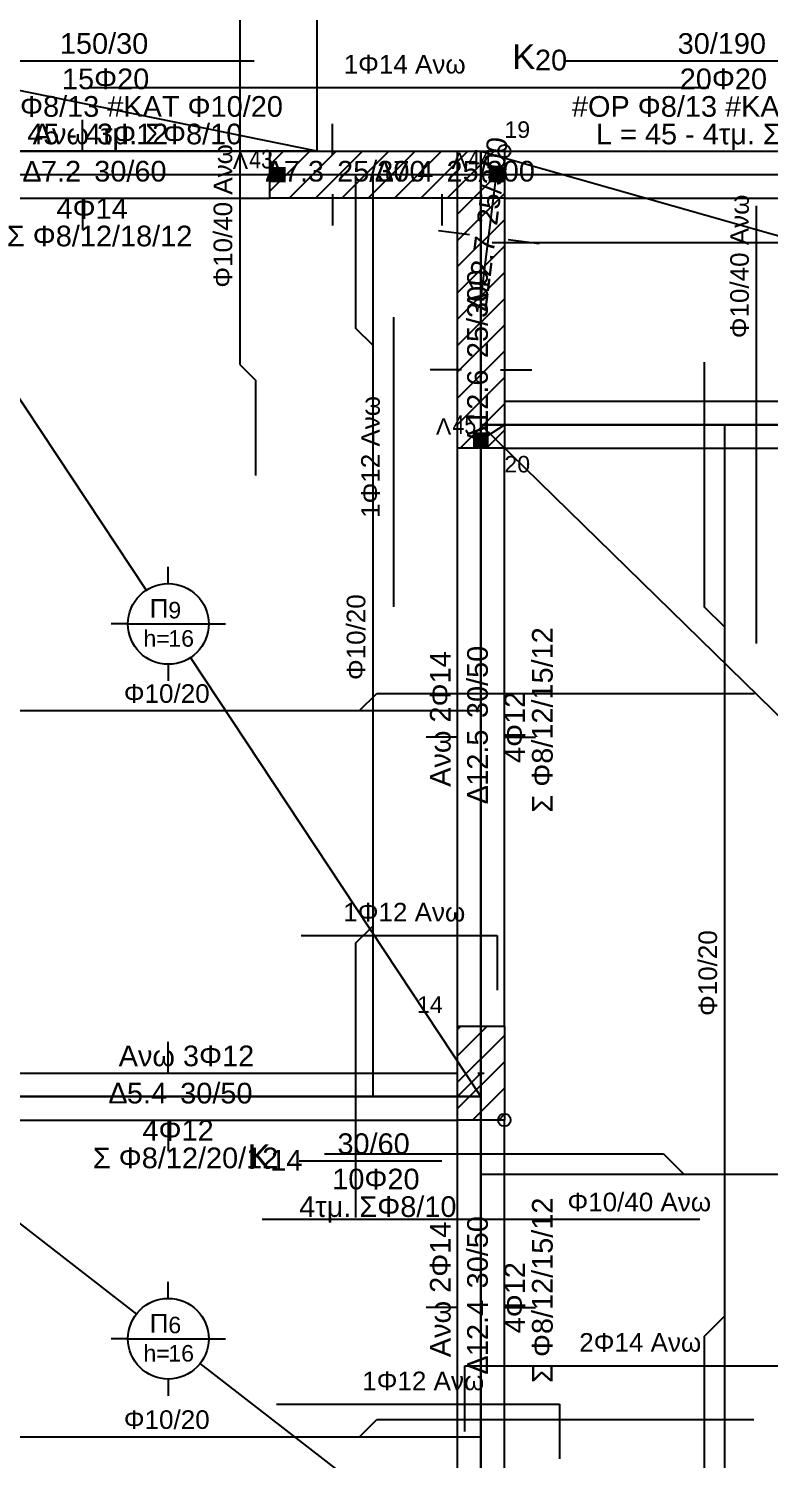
# Model space of a CAD drawing. Extents: x -5.6 to 20.4, y -25.1 to 0.9.
# Drawn here: x 5.66 to 10.4, y -12.87 to -3.72 of the extents above; entities that cross this region are included whole.
import ezdxf

# ---------------------------------------------------------------- set-up
doc = ezdxf.new("R2010")
doc.units = 0
doc.layers.get('0').update_dxf_attribs({"linetype": 'CONTINUOUS'})
for name, color, linetype in [('BEAM', 7, 'CONTINUOUS'), ('BEAM_NAME_BETON_UPPERSTRUCT', 3, 'CONTINUOUS'), ('BEAM_POLY_BETON_UPPERSTRUCT', 4, 'CONTINUOUS'), ('BEAM_PREFIX_NAME_BETON', 4, 'CONTINUOUS'), ('BEAM_STATIC_UPPERSTRUCT', 5, 'CONTINUOUS'), ('BEAMBAR', 7, 'CONTINUOUS'), ('BEAMBAR_LINE', 6, 'CONTINUOUS'), ('BEAMBAR_NAME', 3, 'CONTINUOUS'), ('COLUMN', 7, 'CONTINUOUS'), ('COLUMN_FILLING', 5, 'CONTINUOUS'), ('COLUMN_FIXED_POINT', 1, 'CONTINUOUS'), ('COLUMN_NAME_BETON', 3, 'CONTINUOUS'), ('COLUMN_POLY', 1, 'CONTINUOUS'), ('COLUMN_PREFIX_NAME_BETON', 4, 'CONTINUOUS'), ('FREENODE', 7, 'CONTINUOUS'), ('FREENODE_NAME', 5, 'CONTINUOUS'), ('FREENODE_POLY', 5, 'CONTINUOUS'), ('FREENODE_PREFIX_NAME', 3, 'CONTINUOUS'), ('SLAB', 7, 'CONTINUOUS'), ('SLAB_CENTER', 4, 'CONTINUOUS'), ('SLAB_NAME', 3, 'CONTINUOUS'), ('SLAB_POLY', 4, 'CONTINUOUS'), ('SLAB_PREFIX_NAME', 4, 'CONTINUOUS'), ('SLABBAR', 7, 'CONTINUOUS'), ('SLABBAR_LINE', 6, 'CONTINUOUS'), ('SLABBAR_NAME', 3, 'CONTINUOUS')]:
    doc.layers.add(name, color=color, linetype=linetype)
doc.styles.add('BEAM_NAME_BETON_UPPERSTRUCT', font='Arial.ttf')
doc.styles.add('BEAM_PREFIX_NAME_BETON', font='Arial.ttf')
doc.styles.add('BEAMBAR_NAME', font='Arial.ttf')
doc.styles.add('COLUMN_NAME_BETON', font='Arial.ttf')
doc.styles.add('COLUMN_PREFIX_NAME_BETON', font='Arial.ttf')
doc.styles.add('FREENODE_NAME', font='Arial Narrow.ttf')
doc.styles.add('FREENODE_PREFIX_NAME', font='Arial.ttf')
doc.styles.add('SLAB_NAME', font='Arial.ttf')
doc.styles.add('SLAB_PREFIX_NAME', font='Arial.ttf')
doc.styles.add('SLABBAR_NAME', font='Arial.ttf')
pattern_1 = [(45, (0, 0), (-0.168379802270047, 0.168379802270047), []), (45, (0.16837980294, 0), (-0.168379802270047, 0.168379802270047), [0, 0])]

# ---------------------------------------------------------------- blocks, each defined once
blk = doc.blocks.new('SLAB1')
at = {"layer": 'SLAB_CENTER'}
for p, q in [((1.599999999999969, -3.30000000000006), (4.29699763647262, -3.848541892163959)), ((4.291817636519239, -3.900000000000029), (4.808182363480719, -3.900000000000029)), ((7.49999999999999, -4.5), (4.80300236352734, -3.951458107836099)), ((4.54999999999998, -4.158182363480769), (4.54999999999998, -4.265125000000029))]:
    blk.add_line(p, q, dxfattribs=at)
blk.add_circle((4.54999999999998, -3.900000000000029), 0.258182363480739, dxfattribs=at)
at = {"layer": 'SLAB_POLY'}
for p, q in [((1.6, -4.5), (1.599999999999969, -3.30000000000006)), ((1.599999999999969, -3.30000000000006), (7.49999999999999, -3.30000000000006)), ((1.599999999999969, -3.30000000000006), (7.49999999999999, -3.30000000000006)), ((1.6, -4.5), (1.599999999999969, -3.30000000000006)), ((7.49999999999999, -3.30000000000006), (7.49999999999999, -4.5)), ((7.49999999999999, -3.30000000000006), (7.49999999999999, -4.5)), ((7.49999999999999, -4.5), (1.6, -4.5))]:
    blk.add_line(p, q, dxfattribs=at)
at = {"layer": 'SLAB_NAME', "char_height": 0.105833, "width": 0.4233330000000001, "attachment_point": 1, "style": 'SLAB_NAME'}
for s, insert in [('{\\f|b0|i0;12}', (4.54999999999998, -3.75888888888892)), ('{\\f|b0|i0;h=}', (4.391249999999979, -3.940000000000029)), ('{\\f|b0|i0;15}', (4.54999999999998, -3.940000000000029))]:
    blk.add_mtext(s, dxfattribs=dict(at, insert=insert))
at = {"layer": 'SLAB_PREFIX_NAME', "insert": (4.43093749999998, -3.741250000000029), "char_height": 0.119062, "width": 0.3175, "attachment_point": 1, "style": 'SLAB_PREFIX_NAME'}
blk.add_mtext('{\\f|b0|i0;Π}', dxfattribs=at)
blk = doc.blocks.new('SLAB3')
at = {"layer": 'SLAB_CENTER'}
for p, q in [((8.55000000000006, -4.49999999999995), (11.3766754329945, -5.30433853784394)), ((11.625, -5.116817636519249), (11.625, -5.00987499999999)), ((11.3668176365193, -5.37499999999999), (11.259875, -5.37499999999999)), ((11.3668176365193, -5.37499999999999), (11.8831823634808, -5.37499999999999)), ((11.8831823634808, -5.37499999999999), (11.990125, -5.37499999999999)), ((14.7, -6.250000000000018), (11.8733245670055, -5.44566146215603)), ((11.625, -5.633182363480718), (11.625, -5.740124999999981))]:
    blk.add_line(p, q, dxfattribs=at)
blk.add_circle((11.625, -5.37499999999999), 0.258182363480739, dxfattribs=at)
at = {"layer": 'SLAB_POLY'}
for p, q in [((8.55000000000006, -4.49999999999995), (14.7, -4.49999999999995)), ((8.55000000000006, -6.250000000000018), (8.55000000000006, -4.49999999999995)), ((14.7, -4.49999999999995), (14.7, -6.250000000000018)), ((14.7, -6.250000000000018), (8.55000000000006, -6.250000000000018))]:
    blk.add_line(p, q, dxfattribs=at)
at = {"layer": 'SLAB_NAME', "char_height": 0.105833, "width": 0.4233330000000001, "attachment_point": 1, "style": 'SLAB_NAME'}
for s, insert in [('{\\f|b0|i0;10}', (11.625, -5.23388888888888)), ('{\\f|b0|i0;h=}', (11.46625, -5.41499999999999)), ('{\\f|b0|i0;15}', (11.625, -5.41499999999999))]:
    blk.add_mtext(s, dxfattribs=dict(at, insert=insert))
at = {"layer": 'SLAB_PREFIX_NAME', "insert": (11.5059375, -5.21624999999999), "char_height": 0.119063, "width": 0.3175, "attachment_point": 1, "style": 'SLAB_PREFIX_NAME'}
blk.add_mtext('{\\f|b0|i0;Π}', dxfattribs=at)
blk = doc.blocks.new('SLAB4')
at = {"layer": 'SLAB_CENTER'}
for p, q in [((4.549999999999999, -4.49999999999995), (6.40760872757035, -7.30963320045009)), ((6.55000000000003, -7.26681763651924), (6.55000000000003, -7.15987499999997)), ((6.29181763651929, -7.52499999999998), (6.18487500000003, -7.52499999999998)), ((6.29181763651929, -7.52499999999998), (6.808182363480769, -7.52499999999998)), ((6.808182363480769, -7.52499999999998), (6.915125000000029, -7.52499999999998)), ((8.55000000000006, -10.55), (6.692391272429699, -7.740366799549859)), ((6.55000000000003, -7.783182363480709), (6.55000000000003, -7.89012499999998))]:
    blk.add_line(p, q, dxfattribs=at)
blk.add_circle((6.55000000000003, -7.52499999999998), 0.258182363480739, dxfattribs=at)
at = {"layer": 'SLAB_POLY'}
for p, q in [((4.549999999999999, -4.49999999999995), (8.55000000000006, -4.49999999999995)), ((4.549999999999999, -10.55), (4.549999999999999, -4.49999999999995)), ((8.55000000000006, -4.49999999999995), (8.55000000000006, -10.55)), ((8.55000000000006, -10.55), (4.549999999999999, -10.55))]:
    blk.add_line(p, q, dxfattribs=at)
at = {"layer": 'SLAB_NAME', "char_height": 0.105833, "attachment_point": 1, "style": 'SLAB_NAME'}
for s, insert, width in [('{\\f|b0|i0;9}', (6.55000000000003, -7.383888888888889), 0.211667), ('{\\f|b0|i0;h=}', (6.391250000000029, -7.565), 0.4233330000000001), ('{\\f|b0|i0;16}', (6.55000000000003, -7.565), 0.4233330000000001)]:
    blk.add_mtext(s, dxfattribs=dict(at, insert=insert, width=width))
at = {"layer": 'SLAB_PREFIX_NAME', "insert": (6.430937500000029, -7.366249999999999), "char_height": 0.119063, "width": 0.3175, "attachment_point": 1, "style": 'SLAB_PREFIX_NAME'}
blk.add_mtext('{\\f|b0|i0;Π}', dxfattribs=at)
blk = doc.blocks.new('SLAB6')
at = {"layer": 'SLAB_CENTER'}
for p, q in [((8.55000000000006, -6.250000000000018), (11.9405125740751, -9.56938293965388)), ((12.125, -9.49181763651927), (12.125, -9.38487500000001)), ((11.8668176365193, -9.750000000000009), (11.759875, -9.750000000000009)), ((11.8668176365193, -9.750000000000009), (12.3831823634808, -9.750000000000009)), ((12.3831823634808, -9.750000000000009), (12.490125, -9.750000000000009)), ((15.7, -13.25), (12.309487425925, -9.93061706034614)), ((12.125, -10.0081823634807), (12.125, -10.115125))]:
    blk.add_line(p, q, dxfattribs=at)
blk.add_circle((12.125, -9.750000000000009), 0.258182363480737, dxfattribs=at)
at = {"layer": 'SLAB_POLY'}
for p, q in [((8.55000000000006, -6.250000000000018), (15.7, -6.250000000000018)), ((8.55000000000006, -13.25), (8.55000000000006, -6.250000000000018)), ((15.7, -6.250000000000018), (15.7, -13.25)), ((15.7, -13.25), (8.55000000000006, -13.25))]:
    blk.add_line(p, q, dxfattribs=at)
at = {"layer": 'SLAB_NAME', "char_height": 0.105833, "attachment_point": 1, "style": 'SLAB_NAME'}
for s, insert, width in [('{\\f|b0|i0;7}', (12.125, -9.60888888888891), 0.211667), ('{\\f|b0|i0;h=}', (11.96625, -9.790000000000019), 0.4233330000000001), ('{\\f|b0|i0;18}', (12.125, -9.790000000000019), 0.4233330000000001)]:
    blk.add_mtext(s, dxfattribs=dict(at, insert=insert, width=width))
at = {"layer": 'SLAB_PREFIX_NAME', "insert": (12.0059375, -9.591250000000018), "char_height": 0.119062, "width": 0.3175, "attachment_point": 1, "style": 'SLAB_PREFIX_NAME'}
blk.add_mtext('{\\f|b0|i0;Π}', dxfattribs=at)
blk = doc.blocks.new('SLAB7')
at = {"layer": 'SLAB_CENTER'}
for p, q in [((4.549999999999999, -10.55), (6.345928773698669, -11.9418447996165)), ((6.55000000000003, -11.8418176365193), (6.55000000000003, -11.734875)), ((6.29181763651929, -12.1), (6.18487500000003, -12.1)), ((6.29181763651929, -12.1), (6.808182363480769, -12.1)), ((6.808182363480769, -12.1), (6.915125000000029, -12.1)), ((8.55000000000006, -13.65), (6.754071226301389, -12.2581552003836)), ((6.55000000000003, -12.3581823634807), (6.55000000000003, -12.465125))]:
    blk.add_line(p, q, dxfattribs=at)
blk.add_circle((6.55000000000003, -12.1), 0.258182363480738, dxfattribs=at)
at = {"layer": 'SLAB_POLY'}
for p, q in [((4.549999999999999, -10.55), (8.55000000000006, -10.55)), ((4.549999999999999, -13.65), (4.549999999999999, -10.55)), ((8.55000000000006, -10.55), (8.55000000000006, -13.65)), ((8.55000000000006, -13.65), (4.549999999999999, -13.65))]:
    blk.add_line(p, q, dxfattribs=at)
at = {"layer": 'SLAB_NAME', "char_height": 0.105833, "attachment_point": 1, "style": 'SLAB_NAME'}
for s, insert, width in [('{\\f|b0|i0;6}', (6.55000000000003, -11.9588888888889), 0.211667), ('{\\f|b0|i0;h=}', (6.391250000000029, -12.14), 0.4233330000000001), ('{\\f|b0|i0;16}', (6.55000000000003, -12.14), 0.4233330000000001)]:
    blk.add_mtext(s, dxfattribs=dict(at, insert=insert, width=width))
at = {"layer": 'SLAB_PREFIX_NAME', "insert": (6.430937500000029, -11.94125), "char_height": 0.119062, "width": 0.3175, "attachment_point": 1, "style": 'SLAB_PREFIX_NAME'}
blk.add_mtext('{\\f|b0|i0;Π}', dxfattribs=at)
blk = doc.blocks.new('COLUMN2')
at = {"layer": 'COLUMN_FILLING'}
h = blk.add_hatch(dxfattribs=at)
h.set_pattern_fill('SACNCR', color=256, scale=0.1, style=0)
h.set_pattern_definition(pattern_1)
h.paths.add_polyline_path([(8.4, -4.500000000000009), (8.7, -4.500000000000009), (8.7, -6.400000000000009), (8.4, -6.400000000000009)])
at = {"layer": 'COLUMN_FIXED_POINT'}
blk.add_circle((8.7, -4.500000000000009), 0.0399999999999991, dxfattribs=at)
at = {"layer": 'COLUMN_POLY'}
for p, q in [((8.4, -4.500000000000009), (8.7, -4.500000000000009)), ((8.4, -6.400000000000009), (8.4, -4.500000000000009)), ((8.7, -4.500000000000009), (8.7, -6.400000000000009)), ((8.53, -5.450000000000009), (8.57, -5.450000000000009)), ((8.55, -5.430000000000009), (8.55, -5.470000000000009)), ((8.7, -6.400000000000009), (8.4, -6.400000000000009))]:
    blk.add_line(p, q, dxfattribs=at)
at = {"layer": 'COLUMN_NAME_BETON', "insert": (8.7, -6.450000000000009), "char_height": 0.105833, "width": 0.4233330000000001, "attachment_point": 1, "style": 'COLUMN_NAME_BETON'}
blk.add_mtext('{\\f|b0|i0;20}', dxfattribs=at)
blk = doc.blocks.new('COLUMN_TEXT2')
at = {"layer": 'COLUMN_NAME_BETON'}
blk.add_line((9.08072916666667, -3.920833333333339), (11.051875, -3.920833333333339), dxfattribs=at)
at = {"layer": 'COLUMN_NAME_BETON', "char_height": 0.132292, "attachment_point": 1, "style": 'COLUMN_NAME_BETON'}
for s, insert, width in [('{\\f|b0|i0;30/190}', (9.80833333333333, -3.74444444444445), 1.375829999999999), ('{\\f|b0|i0;20}', (8.89552083333333, -3.850277777777789), 0.4938890000000001), ('{\\f|b0|i0;20Φ20}', (9.8215625, -3.970833333333339), 1.305279999999999), ('{\\f|b0|i0; #ΟΡ Φ8/13 #ΚΑΤ Φ10/20}', (9.08072916666667, -4.14722222222223), 5.25639), ('{\\f|b0|i0;L = 45 - 4τμ. ΣΦ8/10}', (9.28578125, -4.323611111111119), 4.16278)]:
    blk.add_mtext(s, dxfattribs=dict(at, insert=insert, width=width))
at = {"layer": 'COLUMN_PREFIX_NAME_BETON', "insert": (8.75, -3.815000000000009), "char_height": 0.15875, "width": 0.388056, "attachment_point": 1, "style": 'COLUMN_PREFIX_NAME_BETON'}
blk.add_mtext('{\\f|b0|i0;K}', dxfattribs=at)
blk = doc.blocks.new('COLUMN3')
at = {"layer": 'COLUMN_FILLING'}
h = blk.add_hatch(dxfattribs=at)
h.set_pattern_fill('SACNCR', color=256, scale=0.1, style=0)
h.set_pattern_definition(pattern_1)
h.paths.add_polyline_path([(7.2, -4.500000000000009), (8.7, -4.500000000000009), (8.7, -4.800000000000009), (7.2, -4.800000000000009)])
at = {"layer": 'COLUMN_FIXED_POINT'}
blk.add_circle((8.7, -4.500000000000009), 0.0399999999999991, dxfattribs=at)
at = {"layer": 'COLUMN_POLY'}
for p, q in [((7.2, -4.500000000000009), (8.7, -4.500000000000009)), ((7.2, -4.800000000000009), (7.2, -4.500000000000009)), ((8.7, -4.500000000000009), (8.7, -4.800000000000009)), ((7.929999999999999, -4.650000000000009), (7.969999999999999, -4.650000000000009)), ((7.95, -4.630000000000009), (7.95, -4.670000000000009)), ((8.7, -4.800000000000009), (7.2, -4.800000000000009))]:
    blk.add_line(p, q, dxfattribs=at)
at = {"layer": 'COLUMN_NAME_BETON', "insert": (8.7, -4.308888888888899), "char_height": 0.105833, "width": 0.4233330000000001, "attachment_point": 1, "style": 'COLUMN_NAME_BETON'}
blk.add_mtext('{\\f|b0|i0;19}', dxfattribs=at)
blk = doc.blocks.new('COLUMN_TEXT3')
at = {"layer": 'COLUMN_NAME_BETON'}
blk.add_line((5.12885416666667, -3.920833333333339), (7.099999999999999, -3.920833333333339), dxfattribs=at)
at = {"layer": 'COLUMN_NAME_BETON', "char_height": 0.132292, "attachment_point": 1, "style": 'COLUMN_NAME_BETON'}
for s, insert, width in [('{\\f|b0|i0;150/30}', (5.856458333333329, -3.74444444444445), 1.375829999999999), ('{\\f|b0|i0;19}', (4.94364583333333, -3.850277777777789), 0.4938890000000001), ('{\\f|b0|i0;15Φ20}', (5.8696875, -3.970833333333339), 1.305279999999999), ('{\\f|b0|i0; #ΟΡ Φ8/13 #ΚΑΤ Φ10/20}', (5.12885416666667, -4.14722222222223), 5.25639), ('{\\f|b0|i0;L = 45 - 4τμ. ΣΦ8/10}', (5.33390625, -4.323611111111119), 4.16278)]:
    blk.add_mtext(s, dxfattribs=dict(at, insert=insert, width=width))
at = {"layer": 'COLUMN_PREFIX_NAME_BETON', "insert": (4.798124999999999, -3.815000000000009), "char_height": 0.15875, "width": 0.388056, "attachment_point": 1, "style": 'COLUMN_PREFIX_NAME_BETON'}
blk.add_mtext('{\\f|b0|i0;K}', dxfattribs=at)
blk = doc.blocks.new('COLUMN8')
at = {"layer": 'COLUMN_FILLING'}
h = blk.add_hatch(dxfattribs=at)
h.set_pattern_fill('SACNCR', color=256, scale=0.1, style=0)
h.set_pattern_definition(pattern_1)
h.paths.add_polyline_path([(8.400000000000057, -10.1), (8.70000000000006, -10.1), (8.70000000000006, -10.7), (8.400000000000057, -10.7)])
at = {"layer": 'COLUMN_FIXED_POINT'}
blk.add_circle((8.70000000000006, -10.7), 0.0399999999999991, dxfattribs=at)
at = {"layer": 'COLUMN_POLY'}
for p, q in [((8.400000000000057, -10.1), (8.70000000000006, -10.1)), ((8.400000000000057, -10.7), (8.400000000000057, -10.1)), ((8.70000000000006, -10.1), (8.70000000000006, -10.7)), ((8.53000000000006, -10.4), (8.570000000000057, -10.4)), ((8.55000000000006, -10.38), (8.55000000000006, -10.42)), ((8.70000000000006, -10.7), (8.400000000000057, -10.7))]:
    blk.add_line(p, q, dxfattribs=at)
at = {"layer": 'COLUMN_NAME_BETON', "insert": (8.14125000000006, -9.90888888888889), "char_height": 0.105833, "width": 0.4233330000000001, "attachment_point": 1, "style": 'COLUMN_NAME_BETON'}
blk.add_mtext('{\\f|b0|i0;14}', dxfattribs=at)
blk = doc.blocks.new('COLUMN_TEXT8')
at = {"layer": 'COLUMN_NAME_BETON'}
blk.add_line((7.387187500000059, -10.9616666666667), (8.30000000000006, -10.9616666666667), dxfattribs=at)
at = {"layer": 'COLUMN_NAME_BETON', "char_height": 0.132292, "attachment_point": 1, "style": 'COLUMN_NAME_BETON'}
for s, insert, width in [('{\\f|b0|i0;30/60}', (7.63192708333339, -10.7852777777778), 1.128889999999999), ('{\\f|b0|i0;14}', (7.20197916666673, -10.8911111111111), 0.4938890000000001), ('{\\f|b0|i0;10Φ20}', (7.59885416666673, -11.0116666666667), 1.305279999999999), ('{\\f|b0|i0;4τμ. ΣΦ8/10}', (7.387187500000059, -11.1880555555556), 2.434169999999999)]:
    blk.add_mtext(s, dxfattribs=dict(at, insert=insert, width=width))
at = {"layer": 'COLUMN_PREFIX_NAME_BETON', "insert": (7.056458333333389, -10.8558333333333), "char_height": 0.15875, "width": 0.388056, "attachment_point": 1, "style": 'COLUMN_PREFIX_NAME_BETON'}
blk.add_mtext('{\\f|b0|i0;K}', dxfattribs=at)
blk = doc.blocks.new('BEAM13')
at = {"layer": 'BEAM_POLY_BETON_UPPERSTRUCT'}
for p, q in [((8.47596526541079, -5.03449565817636), (8.27750969006806, -5.009688711258519)), ((8.72403473458921, -5.065504341823659), (8.92249030993194, -5.090311288741499))]:
    blk.add_line(p, q, dxfattribs=at)
at = {"layer": 'BEAM_STATIC_UPPERSTRUCT'}
blk.add_line((8.55, -5.450000000000009), (8.65, -4.650000000000009), dxfattribs=at)
blk = doc.blocks.new('BEAM_TEXT13')
at = {"layer": 'BEAM_NAME_BETON_UPPERSTRUCT', "char_height": 0.132292, "attachment_point": 1, "rotation": 82.87500000000003, "style": 'BEAM_NAME_BETON_UPPERSTRUCT'}
for s, insert, width in [('{\\f|b0|i0;  25/300}', (8.50920485157605, -5.06531484431248), 1.658059999999999), ('{\\f|b0|i0;12.7}', (8.468182947167639, -5.393490079579759), 0.881944)]:
    blk.add_mtext(s, dxfattribs=dict(at, insert=insert, width=width))
at = {"layer": 'BEAM_PREFIX_NAME_BETON', "insert": (8.45341506158062, -5.51163316427599), "char_height": 0.132292, "width": 0.3175, "attachment_point": 1, "rotation": 82.87500000000003, "style": 'BEAM_PREFIX_NAME_BETON'}
blk.add_mtext('{\\f|b0|i0;Δ}', dxfattribs=at)
blk = doc.blocks.new('BEAM14')
at = {"layer": 'BEAM_POLY_BETON_UPPERSTRUCT'}
for p, q in [((8.425, -5.900000000000009), (8.225, -5.900000000000009)), ((8.675, -5.900000000000009), (8.875, -5.900000000000009))]:
    blk.add_line(p, q, dxfattribs=at)
at = {"layer": 'BEAM_STATIC_UPPERSTRUCT'}
blk.add_line((8.55, -6.350000000000009), (8.55, -5.450000000000009), dxfattribs=at)
blk = doc.blocks.new('BEAM_TEXT14')
at = {"layer": 'BEAM_NAME_BETON_UPPERSTRUCT', "char_height": 0.132292, "attachment_point": 1, "rotation": 90.00000000000001, "style": 'BEAM_NAME_BETON_UPPERSTRUCT'}
for s, insert, width in [('{\\f|b0|i0;  25/300}', (8.461805555555557, -5.926458333333339), 1.658059999999999), ('{\\f|b0|i0;12.6}', (8.461805555555557, -6.257187500000009), 0.881944)]:
    blk.add_mtext(s, dxfattribs=dict(at, insert=insert, width=width))
at = {"layer": 'BEAM_PREFIX_NAME_BETON', "insert": (8.461805555555557, -6.376250000000009), "char_height": 0.132292, "width": 0.3175, "attachment_point": 1, "rotation": 90.00000000000001, "style": 'BEAM_PREFIX_NAME_BETON'}
blk.add_mtext('{\\f|b0|i0;Δ}', dxfattribs=at)
blk = doc.blocks.new('BEAM15')
at = {"layer": 'BEAM_POLY_BETON_UPPERSTRUCT'}
for p, q in [((8.4, -10.1), (8.4, -6.400000000000009)), ((8.7, -10.1), (8.7, -6.400000000000009)), ((8.4, -8.250000000000009), (8.2, -8.250000000000009)), ((8.7, -8.250000000000009), (8.9, -8.250000000000009))]:
    blk.add_line(p, q, dxfattribs=at)
at = {"layer": 'BEAM_STATIC_UPPERSTRUCT'}
for p, q in [((8.55, -6.350000000000009), (8.55, -6.400000000000009)), ((8.55000000000006, -10.1), (8.55, -6.400000000000009)), ((8.55000000000006, -10.4), (8.55000000000006, -10.1))]:
    blk.add_line(p, q, dxfattribs=at)
blk = doc.blocks.new('BEAM_TEXT15')
at = {"layer": 'BEAM_NAME_BETON_UPPERSTRUCT', "char_height": 0.132292, "attachment_point": 1, "rotation": 90.00000000000001, "style": 'BEAM_NAME_BETON_UPPERSTRUCT'}
for s, insert, width in [('{\\f|b0|i0;Σ Φ8/12/15/12}', (8.876388888888888, -8.732864583333347), 2.89278), ('{\\f|b0|i0;  30/50}', (8.461805555555557, -8.23015625000002), 1.41111), ('{\\f|b0|i0;Ανω 2Φ14}', (8.22361111111111, -8.567500000000019), 2.010829999999999), ('{\\f|b0|i0;4Φ12 }', (8.7, -8.415364583333348), 1.19944), ('{\\f|b0|i0;12.5}', (8.461805555555557, -8.56088541666669), 0.881944)]:
    blk.add_mtext(s, dxfattribs=dict(at, insert=insert, width=width))
at = {"layer": 'BEAM_PREFIX_NAME_BETON', "insert": (8.461805555555557, -8.67994791666669), "char_height": 0.132292, "width": 0.3175, "attachment_point": 1, "rotation": 90.00000000000001, "style": 'BEAM_PREFIX_NAME_BETON'}
blk.add_mtext('{\\f|b0|i0;Δ}', dxfattribs=at)
blk = doc.blocks.new('BEAM16')
at = {"layer": 'BEAM_POLY_BETON_UPPERSTRUCT'}
for p, q in [((8.4, -13.1), (8.4, -10.7)), ((8.7, -13.1), (8.7, -10.7)), ((8.4, -11.9), (8.2, -11.9)), ((8.7, -11.9), (8.9, -11.9))]:
    blk.add_line(p, q, dxfattribs=at)
at = {"layer": 'BEAM_STATIC_UPPERSTRUCT'}
for p, q in [((8.55000000000006, -10.4), (8.55000000000006, -10.7)), ((8.55000000000001, -13.1), (8.55000000000006, -10.7)), ((8.750000000000009, -13.45), (8.55000000000001, -13.1))]:
    blk.add_line(p, q, dxfattribs=at)
blk = doc.blocks.new('BEAM_TEXT16')
at = {"layer": 'BEAM_NAME_BETON_UPPERSTRUCT', "char_height": 0.132292, "attachment_point": 1, "rotation": 90.00000000000001, "style": 'BEAM_NAME_BETON_UPPERSTRUCT'}
for s, insert, width in [('{\\f|b0|i0;Σ Φ8/12/15/12}', (8.876388888888888, -12.3828645833333), 2.89278), ('{\\f|b0|i0;  30/50}', (8.461805555555557, -11.88015625), 1.41111), ('{\\f|b0|i0;Ανω 2Φ14}', (8.22361111111111, -12.2175), 2.010829999999999), ('{\\f|b0|i0;4Φ12 }', (8.7, -12.0653645833333), 1.19944), ('{\\f|b0|i0;12.4}', (8.461805555555557, -12.2108854166667), 0.881944)]:
    blk.add_mtext(s, dxfattribs=dict(at, insert=insert, width=width))
at = {"layer": 'BEAM_PREFIX_NAME_BETON', "insert": (8.461805555555557, -12.3299479166667), "char_height": 0.132292, "width": 0.3175, "attachment_point": 1, "rotation": 90.00000000000001, "style": 'BEAM_PREFIX_NAME_BETON'}
blk.add_mtext('{\\f|b0|i0;Δ}', dxfattribs=at)
blk = doc.blocks.new('BEAM32')
at = {"layer": 'BEAM_POLY_BETON_UPPERSTRUCT'}
for p, q in [((8.7, -4.49999999999995), (13.2, -4.49999999999995)), ((8.7, -4.79999999999995), (13.2, -4.79999999999995)), ((10.95, -4.79999999999995), (10.95, -4.99999999999995))]:
    blk.add_line(p, q, dxfattribs=at)
at = {"layer": 'BEAM_STATIC_UPPERSTRUCT'}
for p, q in [((8.65, -4.650000000000009), (8.7, -4.650000000000009)), ((8.7, -4.650000000000009), (13.2, -4.65000000000003)), ((13.25, -4.65000000000003), (13.2, -4.65000000000003))]:
    blk.add_line(p, q, dxfattribs=at)
blk = doc.blocks.new('BEAM33')
at = {"layer": 'BEAM_POLY_BETON_UPPERSTRUCT'}
blk.add_line((8.3, -4.775000000000009), (8.3, -4.975000000000009), dxfattribs=at)
at = {"layer": 'BEAM_STATIC_UPPERSTRUCT'}
blk.add_line((7.95, -4.650000000000009), (8.65, -4.650000000000009), dxfattribs=at)
blk = doc.blocks.new('BEAM_TEXT33')
at = {"layer": 'BEAM_NAME_BETON_UPPERSTRUCT', "char_height": 0.132292, "attachment_point": 1, "style": 'BEAM_NAME_BETON_UPPERSTRUCT'}
for s, insert, width in [('{\\f|b0|i0;7.4}', (7.989114583333329, -4.56180555555557), 0.635), ('{\\f|b0|i0;  25/300}', (8.22723958333333, -4.56180555555557), 1.658059999999999)]:
    blk.add_mtext(s, dxfattribs=dict(at, insert=insert, width=width))
at = {"layer": 'BEAM_PREFIX_NAME_BETON', "insert": (7.870052083333329, -4.56180555555557), "char_height": 0.132292, "width": 0.3175, "attachment_point": 1, "style": 'BEAM_PREFIX_NAME_BETON'}
blk.add_mtext('{\\f|b0|i0;Δ}', dxfattribs=at)
blk = doc.blocks.new('BEAM34')
at = {"layer": 'BEAM_POLY_BETON_UPPERSTRUCT'}
for p, q in [((7.599999999999999, -4.525000000000009), (7.599999999999999, -4.325000000000009)), ((7.599999999999999, -4.775000000000009), (7.599999999999999, -4.975000000000009))]:
    blk.add_line(p, q, dxfattribs=at)
at = {"layer": 'BEAM_STATIC_UPPERSTRUCT'}
blk.add_line((7.25, -4.650000000000009), (7.95, -4.650000000000009), dxfattribs=at)
blk = doc.blocks.new('BEAM_TEXT34')
at = {"layer": 'BEAM_NAME_BETON_UPPERSTRUCT', "char_height": 0.132292, "attachment_point": 1, "style": 'BEAM_NAME_BETON_UPPERSTRUCT'}
for s, insert, width in [('{\\f|b0|i0;7.3}', (7.289114583333329, -4.56180555555557), 0.635), ('{\\f|b0|i0;  25/300}', (7.527239583333329, -4.56180555555557), 1.658059999999999)]:
    blk.add_mtext(s, dxfattribs=dict(at, insert=insert, width=width))
at = {"layer": 'BEAM_PREFIX_NAME_BETON', "insert": (7.17005208333333, -4.56180555555557), "char_height": 0.132292, "width": 0.3175, "attachment_point": 1, "style": 'BEAM_PREFIX_NAME_BETON'}
blk.add_mtext('{\\f|b0|i0;Δ}', dxfattribs=at)
blk = doc.blocks.new('BEAM35')
at = {"layer": 'BEAM_POLY_BETON_UPPERSTRUCT'}
for p, q in [((5.99999999999999, -4.49999999999995), (5.99999999999999, -4.29999999999995)), ((4.79999999999999, -4.49999999999995), (7.2, -4.49999999999995)), ((4.79999999999999, -4.79999999999995), (7.2, -4.79999999999995)), ((5.99999999999999, -4.79999999999995), (5.99999999999999, -4.99999999999995))]:
    blk.add_line(p, q, dxfattribs=at)
at = {"layer": 'BEAM_STATIC_UPPERSTRUCT'}
for p, q in [((4.54999999999999, -4.65000000000004), (4.79999999999999, -4.65000000000004)), ((4.79999999999999, -4.65000000000004), (7.2, -4.650000000000009)), ((7.25, -4.650000000000009), (7.2, -4.650000000000009))]:
    blk.add_line(p, q, dxfattribs=at)
blk = doc.blocks.new('BEAM_TEXT35')
at = {"layer": 'BEAM_NAME_BETON_UPPERSTRUCT', "char_height": 0.132292, "attachment_point": 1, "style": 'BEAM_NAME_BETON_UPPERSTRUCT'}
for s, insert, width in [('{\\f|b0|i0;Ανω 3Φ12}', (5.6825, -4.323611111111059), 2.010829999999999), ('{\\f|b0|i0;7.2}', (5.73541666666667, -4.561805555555509), 0.635), ('{\\f|b0|i0;  30/60}', (5.973541666666669, -4.561805555555509), 1.41111), ('{\\f|b0|i0;4Φ14 }', (5.834635416666669, -4.79999999999995), 1.19944), ('{\\f|b0|i0;Σ Φ8/12/18/12}', (5.517135416666669, -4.976388888888839), 2.89278)]:
    blk.add_mtext(s, dxfattribs=dict(at, insert=insert, width=width))
at = {"layer": 'BEAM_PREFIX_NAME_BETON', "insert": (5.61635416666667, -4.561805555555509), "char_height": 0.132292, "width": 0.3175, "attachment_point": 1, "style": 'BEAM_PREFIX_NAME_BETON'}
blk.add_mtext('{\\f|b0|i0;Δ}', dxfattribs=at)
blk = doc.blocks.new('BEAM39')
at = {"layer": 'BEAM_POLY_BETON_UPPERSTRUCT'}
for p, q in [((11.4500000000001, -6.100000000000009), (11.4500000000001, -5.900000000000009)), ((8.7, -6.100000000000009), (14.2000000000003, -6.100000000000009)), ((8.7, -6.400000000000009), (14.2000000000003, -6.400000000000009)), ((11.4500000000001, -6.400000000000009), (11.4500000000001, -6.600000000000009))]:
    blk.add_line(p, q, dxfattribs=at)
at = {"layer": 'BEAM_STATIC_UPPERSTRUCT'}
for p, q in [((8.55, -6.350000000000009), (8.7, -6.250000000000009)), ((8.7, -6.250000000000009), (14.2000000000003, -6.250000000000009)), ((14.2500000000003, -6.250000000000009), (14.2000000000003, -6.250000000000009))]:
    blk.add_line(p, q, dxfattribs=at)
blk = doc.blocks.new('BEAM40')
at = {"layer": 'BEAM_POLY_BETON_UPPERSTRUCT'}
for p, q in [((6.55000000000003, -10.4), (6.55000000000003, -10.2)), ((4.69999999999999, -10.4), (8.400000000000057, -10.4)), ((4.69999999999999, -10.7), (8.400000000000057, -10.7)), ((6.55000000000003, -10.7), (6.55000000000003, -10.9))]:
    blk.add_line(p, q, dxfattribs=at)
at = {"layer": 'BEAM_STATIC_UPPERSTRUCT'}
for p, q in [((4.54999999999999, -10.4), (4.69999999999999, -10.55)), ((8.55000000000006, -10.4), (8.400000000000057, -10.55)), ((4.69999999999999, -10.55), (8.400000000000057, -10.55))]:
    blk.add_line(p, q, dxfattribs=at)
blk = doc.blocks.new('BEAM_TEXT40')
at = {"layer": 'BEAM_NAME_BETON_UPPERSTRUCT', "char_height": 0.132292, "attachment_point": 1, "style": 'BEAM_NAME_BETON_UPPERSTRUCT'}
for s, insert, width in [('{\\f|b0|i0;Ανω 3Φ12}', (6.23250000000003, -10.2236111111111), 2.010829999999999), ('{\\f|b0|i0;5.4}', (6.285416666666699, -10.4618055555556), 0.635), ('{\\f|b0|i0;  30/50}', (6.523541666666699, -10.4618055555556), 1.41111), ('{\\f|b0|i0;4Φ12 }', (6.384635416666699, -10.7), 1.19944), ('{\\f|b0|i0;Σ Φ8/12/20/12}', (6.067135416666699, -10.8763888888889), 2.89278)]:
    blk.add_mtext(s, dxfattribs=dict(at, insert=insert, width=width))
at = {"layer": 'BEAM_PREFIX_NAME_BETON', "insert": (6.166354166666699, -10.4618055555556), "char_height": 0.132292, "width": 0.3175, "attachment_point": 1, "style": 'BEAM_PREFIX_NAME_BETON'}
blk.add_mtext('{\\f|b0|i0;Δ}', dxfattribs=at)
blk = doc.blocks.new('FREENODE3')
at = {"layer": 'FREENODE_POLY'}
blk.add_hatch(color=256, dxfattribs=at).paths.add_polyline_path([(8.5, -6.300000000000009), (8.6, -6.300000000000009), (8.6, -6.400000000000009), (8.5, -6.400000000000009)])
for p, q in [((8.53, -6.350000000000009), (8.57, -6.350000000000009)), ((8.55, -6.330000000000009), (8.55, -6.370000000000009))]:
    blk.add_line(p, q, dxfattribs=at)
at = {"layer": 'FREENODE_NAME', "insert": (8.36770833333333, -6.191250000000009), "char_height": 0.119063, "width": 0.352778, "attachment_point": 1, "style": 'FREENODE_NAME'}
blk.add_mtext('{\\f|b0|i1;45}', dxfattribs=at)
at = {"layer": 'FREENODE_PREFIX_NAME', "insert": (8.261875, -6.2088888888889), "char_height": 0.105833, "width": 0.282222, "attachment_point": 1, "style": 'FREENODE_PREFIX_NAME'}
blk.add_mtext('{\\f|b0|i0;Λ}', dxfattribs=at)
blk = doc.blocks.new('FREENODE4')
at = {"layer": 'FREENODE_POLY'}
blk.add_hatch(color=256, dxfattribs=at).paths.add_polyline_path([(8.6, -4.600000000000009), (8.7, -4.600000000000009), (8.7, -4.700000000000009), (8.6, -4.700000000000009)])
for p, q in [((8.63, -4.650000000000009), (8.669999999999998, -4.650000000000009)), ((8.65, -4.630000000000009), (8.65, -4.670000000000009))]:
    blk.add_line(p, q, dxfattribs=at)
at = {"layer": 'FREENODE_NAME', "insert": (8.46770833333333, -4.491250000000009), "char_height": 0.119063, "width": 0.352778, "attachment_point": 1, "style": 'FREENODE_NAME'}
blk.add_mtext('{\\f|b0|i1;44}', dxfattribs=at)
at = {"layer": 'FREENODE_PREFIX_NAME', "insert": (8.361875, -4.5088888888889), "char_height": 0.105833, "width": 0.282222, "attachment_point": 1, "style": 'FREENODE_PREFIX_NAME'}
blk.add_mtext('{\\f|b0|i0;Λ}', dxfattribs=at)
blk = doc.blocks.new('FREENODE5')
at = {"layer": 'FREENODE_POLY'}
blk.add_hatch(color=256, dxfattribs=at).paths.add_polyline_path([(7.2, -4.600000000000009), (7.299999999999999, -4.600000000000009), (7.299999999999999, -4.700000000000009), (7.2, -4.700000000000009)])
for p, q in [((7.23, -4.650000000000009), (7.269999999999999, -4.650000000000009)), ((7.25, -4.630000000000009), (7.25, -4.670000000000009))]:
    blk.add_line(p, q, dxfattribs=at)
at = {"layer": 'FREENODE_NAME', "insert": (7.06770833333333, -4.491250000000009), "char_height": 0.119063, "width": 0.352778, "attachment_point": 1, "style": 'FREENODE_NAME'}
blk.add_mtext('{\\f|b0|i1;43}', dxfattribs=at)
at = {"layer": 'FREENODE_PREFIX_NAME', "insert": (6.961875, -4.5088888888889), "char_height": 0.105833, "width": 0.282222, "attachment_point": 1, "style": 'FREENODE_PREFIX_NAME'}
blk.add_mtext('{\\f|b0|i0;Λ}', dxfattribs=at)
blk = doc.blocks.new('SLABBAR3')
at = {"layer": 'SLABBAR_LINE'}
for p, q in [((7.00833333333333, -3.32500000000006), (7.108333333333329, -3.32500000000006)), ((7.00833333333333, -3.32500000000006), (7.00833333333333, -3.34500000000006)), ((7.00833333333333, -3.34500000000006), (7.00833333333333, -4.649999999999949)), ((7.026993587371169, -3.34000000000006), (7.018333333333329, -3.34500000000006)), ((7.018333333333329, -3.34500000000006), (7.018333333333329, -3.35500000000006)), ((7.018333333333329, -3.35500000000006), (7.026993587371169, -3.36000000000006)), ((7.035653841409018, -3.34500000000006), (7.026993587371169, -3.34000000000006)), ((7.026993587371169, -3.36000000000006), (7.035653841409018, -3.35500000000006)), ((7.035653841409018, -3.35500000000006), (7.035653841409018, -3.34500000000006)), ((7.08101282525764, -3.34500000000006), (7.089673079295489, -3.34000000000006)), ((7.08101282525764, -3.35500000000006), (7.08101282525764, -3.34500000000006)), ((7.089673079295489, -3.36000000000006), (7.08101282525764, -3.35500000000006)), ((7.089673079295489, -3.34000000000006), (7.09833333333333, -3.34500000000006)), ((7.09833333333333, -3.35500000000006), (7.089673079295489, -3.36000000000006)), ((7.09833333333333, -3.34500000000006), (7.09833333333333, -3.35500000000006)), ((7.108333333333329, -3.32500000000006), (7.108333333333329, -3.34500000000006)), ((7.108333333333329, -3.34500000000006), (7.108333333333329, -3.62500000000006)), ((7.00833333333333, -4.649999999999949), (7.00833333333333, -5.86499999999985)), ((7.00833333333333, -5.86499999999985), (7.108333333333329, -5.964999999999849)), ((7.108333333333329, -5.964999999999849), (7.108333333333329, -6.57499999999985))]:
    blk.add_line(p, q, dxfattribs=at)
at = {"layer": 'SLABBAR_NAME', "insert": (6.83958333333333, -5.373333333333289), "char_height": 0.119063, "width": 2.257779999999999, "attachment_point": 1, "rotation": 90.00000000000001, "style": 'SLABBAR_NAME'}
blk.add_mtext('{\\f|b0|i0;Φ10/40 Ανω}', dxfattribs=at)
blk = doc.blocks.new('SLABBAR4')
at = {"layer": 'SLABBAR_LINE'}
for p, q in [((10.3132867132867, -6.250000000000009), (10.3132867132867, -4.850000000000009)), ((10.3132867132867, -7.650000000000009), (10.3132867132867, -6.250000000000009))]:
    blk.add_line(p, q, dxfattribs=at)
at = {"layer": 'SLABBAR_NAME', "insert": (10.1445367132867, -5.696666666666679), "char_height": 0.119062, "width": 2.257779999999999, "attachment_point": 1, "rotation": 90.00000000000001, "style": 'SLABBAR_NAME'}
blk.add_mtext('{\\f|b0|i0;Φ10/40 Ανω}', dxfattribs=at)
blk = doc.blocks.new('SLABBAR5')
at = {"layer": 'SLABBAR_LINE'}
for p, q in [((7.149999999999939, -11.3338709677419), (8.55, -11.3338709677419)), ((8.55, -11.3338709677419), (9.950000000000061, -11.3338709677419))]:
    blk.add_line(p, q, dxfattribs=at)
at = {"layer": 'SLABBAR_NAME', "insert": (9.10333333333339, -11.1651209677419), "char_height": 0.119062, "width": 2.257779999999999, "attachment_point": 1, "style": 'SLABBAR_NAME'}
blk.add_mtext('{\\f|b0|i0;Φ10/40 Ανω}', dxfattribs=at)
blk = doc.blocks.new('SLABBAR12')
at = {"layer": 'SLABBAR_LINE'}
blk.add_line((8.620833333333337, -5.083333333333309), (14.525, -5.083333333333309), dxfattribs=at)
at = {"layer": 'SLABBAR_NAME', "insert": (11.14296875, -5.093333333333309), "char_height": 0.119063, "width": 2.293059999999999, "attachment_point": 1, "style": 'SLABBAR_NAME'}
blk.add_mtext('{\\f|b0|i0;Φ8/25 Κάτω}', dxfattribs=at)
blk = doc.blocks.new('SLABBAR13')
at = {"layer": 'SLABBAR_LINE'}
for p, q in [((7.750000000000049, -5.633530000000009), (7.750000000000049, -4.650000000000009)), ((7.750000000000049, -4.650000000000009), (7.750000000000049, -4.650000000000009)), ((7.86000000000005, -5.743530000000009), (7.86000000000005, -4.650000000000009)), ((7.86000000000005, -5.743530000000009), (7.750000000000049, -5.633530000000009)), ((7.86000000000005, -9.45647), (7.86000000000005, -5.743530000000009)), ((7.750000000000049, -9.566469999999997), (7.86000000000005, -9.45647)), ((7.86000000000005, -10.55), (7.86000000000005, -9.45647)), ((7.750000000000049, -10.55), (7.750000000000049, -9.566469999999997)), ((7.750000000000049, -11.325), (7.750000000000049, -10.55))]:
    blk.add_line(p, q, dxfattribs=at)
at = {"layer": 'SLABBAR_NAME', "insert": (7.691250000000049, -7.884427083333339), "char_height": 0.119063, "width": 1.516939999999999, "attachment_point": 1, "rotation": 90.00000000000001, "style": 'SLABBAR_NAME'}
blk.add_mtext('{\\f|b0|i0;Φ10/20 }', dxfattribs=at)
blk = doc.blocks.new('SLABBAR14')
at = {"layer": 'SLABBAR_LINE'}
for p, q in [((3.47499999999999, -7.970000000000009), (4.54999999999999, -7.970000000000009)), ((4.54999999999999, -7.970000000000009), (5.21679999999999, -7.970000000000009)), ((5.21679999999999, -7.970000000000009), (5.32679999999999, -8.080000000000007)), ((7.7732, -8.080000000000007), (7.8832, -7.970000000000009)), ((7.8832, -7.970000000000009), (8.55, -7.970000000000009)), ((8.55, -7.970000000000009), (10.3, -7.970000000000009)), ((4.54999999999999, -8.080000000000007), (5.32679999999999, -8.080000000000007)), ((5.32679999999999, -8.080000000000007), (7.7732, -8.080000000000007)), ((7.7732, -8.080000000000007), (8.55, -8.080000000000007))]:
    blk.add_line(p, q, dxfattribs=at)
at = {"layer": 'SLABBAR_NAME', "insert": (6.26557291666666, -7.911250000000009), "char_height": 0.119063, "width": 1.516939999999999, "attachment_point": 1, "style": 'SLABBAR_NAME'}
blk.add_mtext('{\\f|b0|i0;Φ10/20 }', dxfattribs=at)
blk = doc.blocks.new('SLABBAR17')
at = {"layer": 'SLABBAR_LINE'}
for p, q in [((9.98000000000005, -6.250000000000009), (9.98000000000005, -5.849999999999999)), ((9.98000000000005, -7.416900000000009), (9.98000000000005, -6.250000000000009)), ((10.11, -7.546900000000009), (10.11, -6.250000000000009)), ((10.11, -7.546900000000009), (9.98000000000005, -7.416900000000009)), ((10.11, -11.9531), (10.11, -7.546900000000009)), ((9.98000000000005, -12.0831), (10.11, -11.9531)), ((10.11, -13.25), (10.11, -11.9531)), ((9.98000000000005, -13.25), (9.98000000000005, -12.0831)), ((9.98000000000005, -14.375), (9.98000000000005, -13.25))]:
    blk.add_line(p, q, dxfattribs=at)
at = {"layer": 'SLABBAR_NAME', "insert": (9.941250000000052, -10.0344270833333), "char_height": 0.119062, "width": 1.516939999999999, "attachment_point": 1, "rotation": 90.00000000000001, "style": 'SLABBAR_NAME'}
blk.add_mtext('{\\f|b0|i0;Φ10/20 }', dxfattribs=at)
blk = doc.blocks.new('SLABBAR18')
at = {"layer": 'SLABBAR_LINE'}
for p, q in [((7.549999999999999, -10.9166666666667), (8.55, -10.9166666666667)), ((8.55, -10.9166666666667), (9.71690000000005, -10.9166666666667)), ((9.71690000000005, -10.9166666666667), (9.846900000000051, -11.0466666666667)), ((14.2531000000002, -11.0466666666667), (14.3831000000002, -10.9166666666667)), ((14.3831000000002, -10.9166666666667), (15.5500000000003, -10.9166666666667)), ((15.5500000000003, -10.9166666666667), (15.5500000000003, -10.9166666666667)), ((8.55, -11.0466666666667), (9.846900000000051, -11.0466666666667)), ((9.846900000000051, -11.0466666666667), (14.2531000000003, -11.0466666666667)), ((14.2531000000003, -11.0466666666667), (15.5500000000003, -11.0466666666667))]:
    blk.add_line(p, q, dxfattribs=at)
at = {"layer": 'SLABBAR_NAME', "insert": (11.7655729166668, -10.8779166666667), "char_height": 0.119062, "width": 1.516939999999999, "attachment_point": 1, "style": 'SLABBAR_NAME'}
blk.add_mtext('{\\f|b0|i0;Φ10/20 }', dxfattribs=at)
blk = doc.blocks.new('SLABBAR20')
at = {"layer": 'SLABBAR_LINE'}
for p, q in [((3.625, -12.6166666666667), (4.54999999999999, -12.6166666666667)), ((4.54999999999999, -12.6166666666667), (5.21679999999999, -12.6166666666667)), ((5.21679999999999, -12.6166666666667), (5.32679999999999, -12.7266666666667)), ((7.7732, -12.7266666666667), (7.8832, -12.6166666666667)), ((7.8832, -12.6166666666667), (8.55, -12.6166666666667)), ((8.55, -12.6166666666667), (10.2966666666667, -12.6166666666667)), ((4.54999999999999, -12.7266666666667), (5.32679999999999, -12.7266666666667)), ((5.32679999999999, -12.7266666666667), (7.7732, -12.7266666666667)), ((7.7732, -12.7266666666667), (8.55, -12.7266666666667))]:
    blk.add_line(p, q, dxfattribs=at)
at = {"layer": 'SLABBAR_NAME', "insert": (6.26557291666666, -12.5579166666667), "char_height": 0.119062, "width": 1.516939999999999, "attachment_point": 1, "style": 'SLABBAR_NAME'}
blk.add_mtext('{\\f|b0|i0;Φ10/20 }', dxfattribs=at)
blk = doc.blocks.new('BEAMBAR12')
at = {"layer": 'BEAMBAR_LINE'}
for p in [(7.992499999999999, -7.41590688228608), (7.992499999999999, -5.563063061237349)]:
    blk.add_line(p, (7.992499999999999, -5.563063061237349), dxfattribs=at)
at = {"layer": 'BEAMBAR_NAME', "insert": (7.78375, -6.846672471761709), "char_height": 0.119063, "width": 1.905, "attachment_point": 1, "rotation": 90.00000000000001, "style": 'BEAMBAR_NAME'}
blk.add_mtext('{\\f|b0|i0;1Φ12 Ανω}', dxfattribs=at)
blk = doc.blocks.new('BEAMBAR36')
at = {"layer": 'BEAMBAR_LINE'}
for p in [(6.05000019073486, -4.092499999999949), (10.0081191062927, -4.092499999999949)]:
    blk.add_line(p, (10.0081191062927, -4.092499999999949), dxfattribs=at)
at = {"layer": 'BEAMBAR_NAME', "insert": (7.67187214851379, -3.883749999999949), "char_height": 0.119062, "width": 1.905, "attachment_point": 1, "style": 'BEAMBAR_NAME'}
blk.add_mtext('{\\f|b0|i0;1Φ14 Ανω}', dxfattribs=at)
blk = doc.blocks.new('BEAMBAR45')
at = {"layer": 'BEAMBAR_LINE'}
for p, q in [((7.399999427795469, -9.518888894849349), (8.652999441325719, -9.518888894849349)), ((8.652999441325719, -9.518888894849349), (8.652999441325719, -9.868888888888891))]:
    blk.add_line(p, q, dxfattribs=at)
at = {"layer": 'BEAMBAR_NAME', "insert": (7.669311934560599, -9.310138894849349), "char_height": 0.119062, "width": 1.905, "attachment_point": 1, "style": 'BEAMBAR_NAME'}
blk.add_mtext('{\\f|b0|i0;1Φ12 Ανω}', dxfattribs=at)
blk = doc.blocks.new('BEAMBAR51')
at = {"layer": 'BEAMBAR_LINE'}
for p, q in [((8.44700038433076, -12.6925), (8.44700038433076, -12.272500013113)), ((8.44700038433076, -12.272500013113), (10.6250002384186, -12.272500013113))]:
    blk.add_line(p, q, dxfattribs=at)
at = {"layer": 'BEAMBAR_NAME', "insert": (9.17881281137467, -12.063750013113), "char_height": 0.119062, "width": 1.905, "attachment_point": 1, "style": 'BEAMBAR_NAME'}
blk.add_mtext('{\\f|b0|i0;2Φ14 Ανω}', dxfattribs=at)
blk = doc.blocks.new('BEAMBAR54')
at = {"layer": 'BEAMBAR_LINE'}
for p, q in [((7.24269139766694, -12.5188888948494), (9.05299961566926, -12.5188888948494)), ((9.05299961566926, -12.5188888948494), (9.05299961566926, -12.8688888888889))]:
    blk.add_line(p, q, dxfattribs=at)
at = {"layer": 'BEAMBAR_NAME', "insert": (7.790658006668099, -12.3101388948494), "char_height": 0.119062, "width": 1.905, "attachment_point": 1, "style": 'BEAMBAR_NAME'}
blk.add_mtext('{\\f|b0|i0;1Φ12 Ανω}', dxfattribs=at)

msp = doc.modelspace()

# ---------------------------------------------------------------- linework, layer by layer
msp.add_circle((7.387187500000059, -12.1), 12.99599387797651)

# ---------------------------------------------------------------- block references
at = {"layer": 'BEAM'}
for name in ['BEAM35', 'BEAM34', 'BEAM32', 'BEAM33', 'BEAM13', 'BEAM14', 'BEAM39', 'BEAM15', 'BEAM40', 'BEAM16']:
    msp.add_blockref(name, (0, 0), dxfattribs=at)
at = {"layer": 'BEAM_NAME_BETON_UPPERSTRUCT'}
for name in ['BEAM_TEXT35', 'BEAM_TEXT13', 'BEAM_TEXT34', 'BEAM_TEXT33', 'BEAM_TEXT14', 'BEAM_TEXT15', 'BEAM_TEXT40', 'BEAM_TEXT16']:
    msp.add_blockref(name, (0, 0), dxfattribs=at)
at = {"layer": 'BEAMBAR'}
for name in ['BEAMBAR36', 'BEAMBAR12', 'BEAMBAR45', 'BEAMBAR51', 'BEAMBAR54']:
    msp.add_blockref(name, (0, 0), dxfattribs=at)
at = {"layer": 'COLUMN'}
for name in ['COLUMN3', 'COLUMN2', 'COLUMN8']:
    msp.add_blockref(name, (0, 0), dxfattribs=at)
at = {"layer": 'COLUMN_NAME_BETON'}
for name in ['COLUMN_TEXT3', 'COLUMN_TEXT2', 'COLUMN_TEXT8']:
    msp.add_blockref(name, (0, 0), dxfattribs=at)
at = {"layer": 'FREENODE'}
for name in ['FREENODE5', 'FREENODE4', 'FREENODE3']:
    msp.add_blockref(name, (0, 0), dxfattribs=at)
at = {"layer": 'SLAB'}
for name in ['SLAB1', 'SLAB4', 'SLAB3', 'SLAB6', 'SLAB7']:
    msp.add_blockref(name, (0, 0), dxfattribs=at)
at = {"layer": 'SLABBAR'}
for name in ['SLABBAR3', 'SLABBAR13', 'SLABBAR4', 'SLABBAR12', 'SLABBAR17', 'SLABBAR14', 'SLABBAR18', 'SLABBAR5', 'SLABBAR20']:
    msp.add_blockref(name, (0, 0), dxfattribs=at)

doc.saveas('drawing.dxf')
